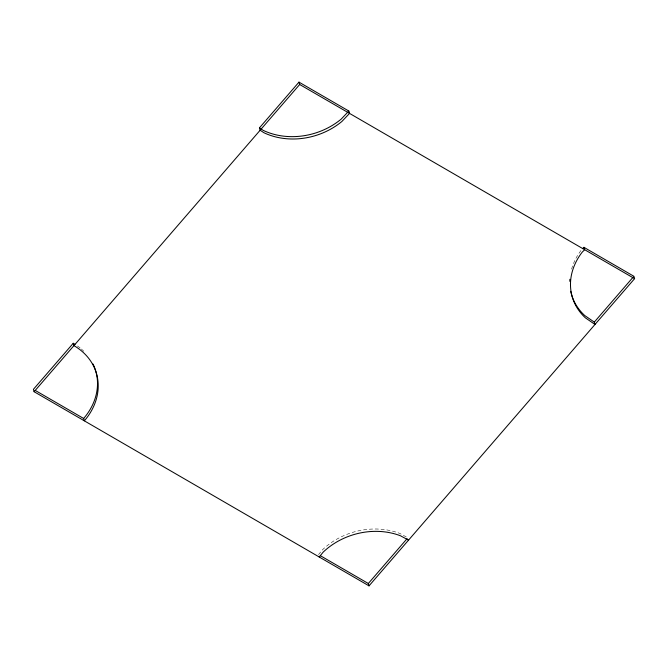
<?xml version="1.0" encoding="UTF-8"?>
<svg xmlns="http://www.w3.org/2000/svg" width="668" height="668" viewBox="0 0 668 668"><rect width="100%" height="100%" fill="white"/><g stroke="black" fill="none" stroke-linecap="round" stroke-linejoin="round"><path stroke-width="0.5" stroke-dasharray="3.34 2.5" d="M318.494 554.624L322.586 549.664A64.98 53.482 -16.6 0 1 399.881 533.465L407.831 537.798M571.599 269.12A64.98 53.482 -16.6 0 1 581.436 249.882M77.455 345.982A64.98 53.482 -16.6 0 1 80.611 348.404M81.362 349.038A64.98 53.482 -16.6 0 1 84.21 351.694"/><path stroke-width="1" d="M319.204 556.978L323.287 552.027A64.98 53.482 -16.6 0 1 400.583 535.82L408.532 540.161M74.95 344.312A64.98 53.482 -16.6 0 0 73.238 343.277L33.4 389.352L34.101 391.715L369.02 585.861L634.6 278.648L633.899 276.285L583.957 247.335L582.696 248.613M259.426 127.889L298.98 82.139L348.846 111.047L349.556 113.41L341.874 121.484A64.98 53.482 -16.6 0 1 263.969 132.748L260.128 130.243L259.426 127.889L263.267 130.394A64.98 53.482 -16.6 0 0 341.173 119.129L348.846 111.047M34.101 391.715L299.681 84.494L298.98 82.139M369.02 585.861L368.319 583.506L407.146 538.592M583.957 247.335L584.659 249.698L582.137 252.237A64.98 53.482 -16.6 0 0 585.418 317.876L594.996 324.456L594.295 322.101L633.222 277.061M299.681 84.494L634.6 278.648M35.195 390.396L83.642 418.477L84.343 420.832A64.98 53.482 -16.6 0 0 73.939 345.632L73.238 343.277M320.273 555.651L368.319 583.506M594.295 322.101L584.717 315.521A64.98 53.482 -16.6 0 1 570.739 291.34M569.787 281.32A64.98 53.482 -16.6 0 1 569.871 279.291M93.019 364.01A64.98 53.482 -16.6 0 1 83.642 418.477"/></g></svg>
